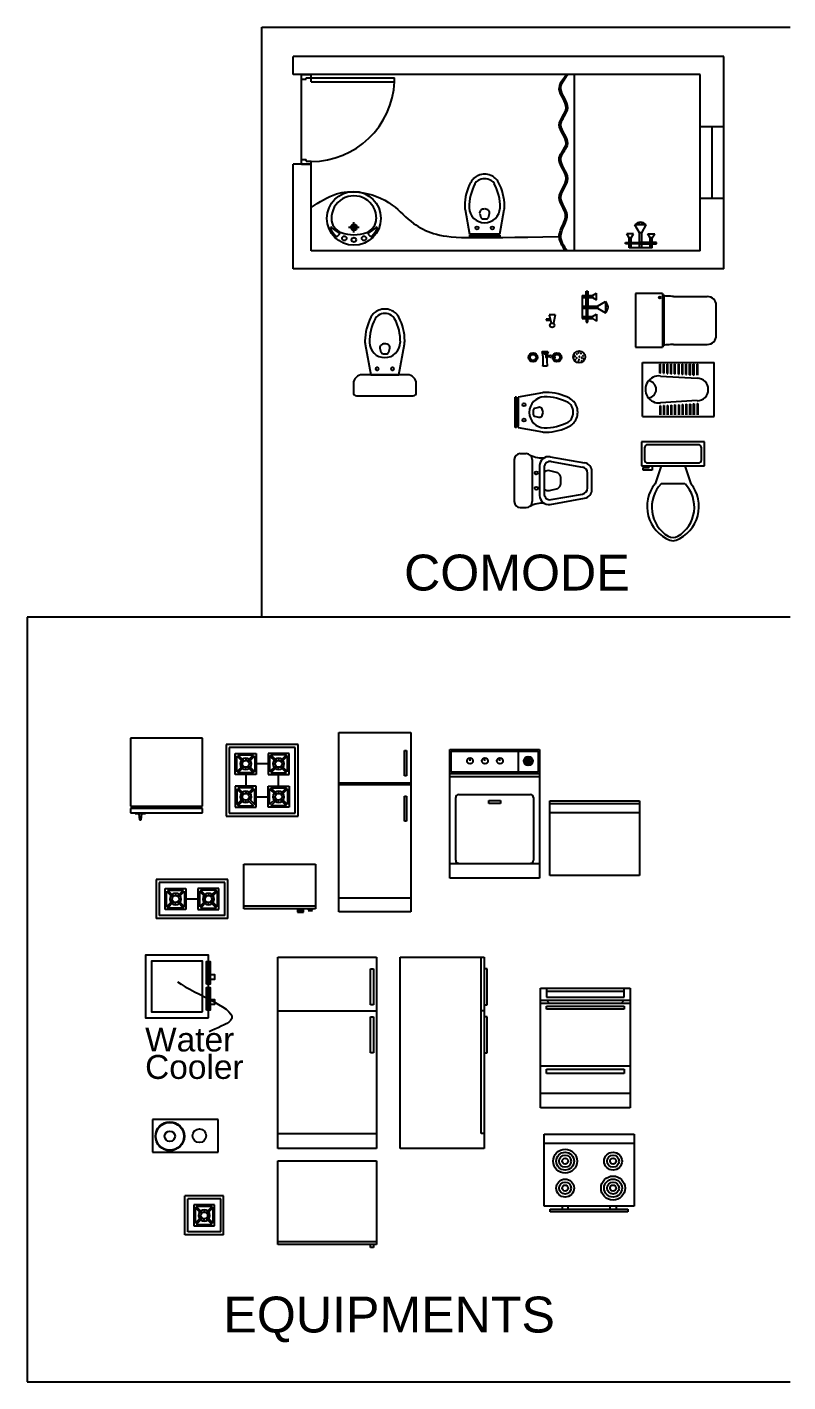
# Model space of a CAD drawing. Header units: metres. Extents: x 3586 to 7307, y 3108 to 6437.
# Drawn here: x 4053.487 to 4054.191, y 3259.547 to 3260.801 of the extents above; entities that cross this region are included whole.
import ezdxf

# ---------------------------------------------------------------- set-up
doc = ezdxf.new("R2010")
doc.units = ezdxf.units.M
doc.linetypes.add('DASHED', pattern=[0.75, 0.5, -0.25])
doc.layers.add('DOORS', color=170, linetype='Continuous')
doc.layers.add('FURNITURE', color=40, linetype='Continuous')
doc.styles.add('ATTR', font='romans.shx', dxfattribs={"width": 0.8, "height": 0.7})
doc.styles.get("Standard").update_dxf_attribs({"font": 'arial.ttf'})

msp = doc.modelspace()

# ---------------------------------------------------------------- linework, layer by layer
for p, q in [((4053.704, 3260.2548), (4053.704, 3260.8008)), ((4053.704, 3260.8008), (4054.1927, 3260.8008)), ((4054.1314, 3260.7736), (4053.733, 3260.7736)), ((4053.733, 3260.757), (4053.733, 3260.7736)), ((4054.1314, 3260.7085), (4054.1314, 3260.7736)), ((4054.1093, 3260.757), (4053.733, 3260.757)), ((4053.9931, 3260.5937), (4053.9931, 3260.757)), ((4054.1093, 3260.7085), (4054.1093, 3260.757)), ((4054.1093, 3260.6421), (4054.1093, 3260.7085)), ((4054.1314, 3260.7085), (4054.1093, 3260.7085)), ((4054.1204, 3260.6421), (4054.1204, 3260.7085)), ((4054.1314, 3260.6421), (4054.1314, 3260.7085)), ((4053.733, 3260.5771), (4053.733, 3260.674)), ((4053.7496, 3260.674), (4053.733, 3260.674)), ((4053.7496, 3260.5937), (4053.7496, 3260.674)), ((4054.1314, 3260.6421), (4054.1093, 3260.6421)), ((4054.1093, 3260.5937), (4054.1093, 3260.6421)), ((4054.1314, 3260.5771), (4054.1314, 3260.6421)), ((4054.1093, 3260.5937), (4053.7496, 3260.5937)), ((4054.1314, 3260.5771), (4053.733, 3260.5771)), ((4054.004, 3260.5564), (4054.0054, 3260.5564)), ((4054.004, 3260.5409), (4054.004, 3260.5564)), ((4054.0054, 3260.5564), (4054.0054, 3260.5412)), ((4054.0003, 3260.5525), (4054.0003, 3260.5311)), ((4054.0003, 3260.5525), (4054.0097, 3260.5525)), ((4054.0003, 3260.5506), (4054.0097, 3260.5506)), ((4054.0003, 3260.5428), (4054.0143, 3260.5428)), ((4054.0097, 3260.5525), (4054.0134, 3260.5548)), ((4054.0097, 3260.5525), (4054.0097, 3260.5506)), ((4054.0097, 3260.5506), (4054.0134, 3260.5485)), ((4054.0134, 3260.5485), (4054.0134, 3260.5548)), ((4054.0143, 3260.5428), (4054.0217, 3260.5469)), ((4054.0143, 3260.5428), (4054.0143, 3260.5409)), ((4054.0217, 3260.5469), (4054.0217, 3260.5364)), ((4054.022, 3260.5456), (4054.0225, 3260.5458)), ((4054.0223, 3260.5461), (4054.0224, 3260.5455)), ((4054.0223, 3260.544), (4054.0228, 3260.5441)), ((4054.0226, 3260.5444), (4054.0227, 3260.5439)), ((4054.0231, 3260.543), (4054.0236, 3260.5431)), ((4054.0234, 3260.5434), (4054.0235, 3260.5429)), ((4054.0003, 3260.5409), (4054.0143, 3260.5409)), ((4054.0003, 3260.5331), (4054.0097, 3260.5331)), ((4054.0003, 3260.5311), (4054.0097, 3260.5311)), ((4054.004, 3260.5409), (4054.004, 3260.5278)), ((4054.0054, 3260.5278), (4054.0054, 3260.5412)), ((4054.0097, 3260.5331), (4054.0134, 3260.5351)), ((4054.0097, 3260.5311), (4054.0097, 3260.5331)), ((4054.0097, 3260.5311), (4054.0134, 3260.5289)), ((4054.0134, 3260.5351), (4054.0134, 3260.5289)), ((4054.0143, 3260.5409), (4054.0217, 3260.5364)), ((4054.0221, 3260.5417), (4054.0226, 3260.5418)), ((4054.0221, 3260.5381), (4054.0226, 3260.5382)), ((4054.0223, 3260.5395), (4054.0229, 3260.5396)), ((4054.0224, 3260.5421), (4054.0225, 3260.5416)), ((4054.0224, 3260.5385), (4054.0225, 3260.538)), ((4054.0227, 3260.5399), (4054.0228, 3260.5394)), ((4054.0232, 3260.5406), (4054.0237, 3260.5407)), ((4054.0235, 3260.541), (4054.0236, 3260.5405)), ((4054.004, 3260.5278), (4054.0054, 3260.5278)), ((4053.9631, 3260.5008), (4053.9686, 3260.5008)), ((4053.9679, 3260.487), (4053.9638, 3260.487)), ((4054.1927, 3260.2548), (4053.4869, 3260.2548)), ((4053.4869, 3260.2548), (4053.4869, 3259.5475)), ((4054.1927, 3260.2548), (4053.704, 3260.2548)), ((4053.8778, 3260.1324), (4053.9608, 3260.1324)), ((4053.8778, 3260.1102), (4053.8778, 3260.1324)), ((4053.8792, 3260.1116), (4053.8792, 3260.131)), ((4053.8792, 3260.131), (4053.9594, 3260.131)), ((4053.9415, 3260.1116), (4053.9415, 3260.131)), ((4053.9594, 3260.131), (4053.9594, 3260.1116)), ((4053.9608, 3260.1324), (4053.9608, 3260.1102)), ((4053.8965, 3260.122), (4053.8965, 3260.1248)), ((4053.9103, 3260.122), (4053.9103, 3260.1248)), ((4053.9242, 3260.122), (4053.9242, 3260.1248)), ((4053.8778, 3260.0134), (4053.8778, 3260.1102)), ((4053.8778, 3260.1102), (4053.9608, 3260.1102)), ((4053.8778, 3260.1075), (4053.9608, 3260.1075)), ((4053.9594, 3260.1116), (4053.8792, 3260.1116)), ((4053.9608, 3260.1102), (4053.9608, 3260.0134)), ((4053.8833, 3260.03), (4053.8833, 3260.0881)), ((4053.8861, 3260.0909), (4053.9525, 3260.0909)), ((4053.9138, 3260.0826), (4053.9138, 3260.0853)), ((4053.9138, 3260.0853), (4053.9248, 3260.0853)), ((4053.9248, 3260.0826), (4053.9138, 3260.0826)), ((4053.9248, 3260.0853), (4053.9248, 3260.0826)), ((4053.9553, 3260.0881), (4053.9553, 3260.03)), ((4053.9702, 3260.016), (4053.9702, 3260.0851)), ((4053.9702, 3260.0851), (4054.0532, 3260.0851)), ((4054.0532, 3260.0824), (4053.9702, 3260.0824)), ((4054.0532, 3260.0851), (4054.0532, 3260.016)), ((4053.9702, 3260.0741), (4054.0532, 3260.0741)), ((4053.8778, 3260.0272), (4053.9608, 3260.0272)), ((4053.9608, 3260.0134), (4053.8778, 3260.0134)), ((4054.0532, 3260.016), (4053.9702, 3260.016)), ((4053.7187, 3259.7634), (4053.7187, 3259.9405)), ((4053.7187, 3259.9405), (4053.81, 3259.9405)), ((4053.8045, 3259.8963), (4053.8045, 3259.9295)), ((4053.8045, 3259.9295), (4053.8072, 3259.9295)), ((4053.8072, 3259.9295), (4053.8072, 3259.8963)), ((4053.81, 3259.9405), (4053.81, 3259.7634)), ((4053.832, 3259.7634), (4053.832, 3259.9405)), ((4053.832, 3259.9405), (4053.9095, 3259.9405)), ((4053.9068, 3259.7773), (4053.9068, 3259.9405)), ((4053.9095, 3259.9405), (4053.9095, 3259.7634)), ((4053.9123, 3259.9295), (4053.9095, 3259.9295)), ((4053.9123, 3259.8963), (4053.9123, 3259.9295)), ((4053.9616, 3259.8009), (4053.9616, 3259.9116)), ((4053.9616, 3259.9116), (4054.0446, 3259.9116)), ((4053.9671, 3259.9116), (4053.9671, 3259.9033)), ((4054.0391, 3259.9088), (4053.9671, 3259.9088)), ((4054.0391, 3259.9033), (4054.0391, 3259.9116)), ((4054.0446, 3259.9116), (4054.0446, 3259.8009)), ((4053.8072, 3259.8963), (4053.8045, 3259.8963)), ((4053.9095, 3259.8963), (4053.9123, 3259.8963)), ((4053.9616, 3259.9005), (4054.0446, 3259.9005)), ((4054.0446, 3259.8977), (4053.9616, 3259.8977)), ((4053.9671, 3259.9033), (4054.0391, 3259.9033)), ((4053.9671, 3259.9005), (4053.9699, 3259.8977)), ((4053.9671, 3259.8922), (4053.9671, 3259.895)), ((4053.9671, 3259.895), (4054.0391, 3259.895)), ((4054.0391, 3259.8922), (4053.9671, 3259.8922)), ((4054.0363, 3259.8977), (4054.0391, 3259.9005)), ((4054.0391, 3259.895), (4054.0391, 3259.8922)), ((4053.7187, 3259.8907), (4053.81, 3259.8907)), ((4053.8045, 3259.852), (4053.8045, 3259.8852)), ((4053.8045, 3259.8852), (4053.8072, 3259.8852)), ((4053.8072, 3259.8852), (4053.8072, 3259.852)), ((4053.9095, 3259.8907), (4053.9068, 3259.8907)), ((4053.9123, 3259.8852), (4053.9095, 3259.8852)), ((4053.9123, 3259.852), (4053.9123, 3259.8852)), ((4053.8072, 3259.852), (4053.8045, 3259.852)), ((4053.9095, 3259.852), (4053.9123, 3259.852)), ((4054.0446, 3259.8396), (4053.9616, 3259.8396)), ((4053.9671, 3259.8327), (4053.9671, 3259.8369)), ((4053.9671, 3259.8369), (4054.0391, 3259.8369)), ((4054.0391, 3259.8327), (4053.9671, 3259.8327)), ((4054.0391, 3259.8369), (4054.0391, 3259.8327)), ((4053.9616, 3259.8147), (4054.0446, 3259.8147)), ((4054.0446, 3259.8009), (4053.9616, 3259.8009)), ((4053.7187, 3259.7773), (4053.81, 3259.7773)), ((4053.9095, 3259.7773), (4053.9068, 3259.7773)), ((4053.9652, 3259.7102), (4053.9652, 3259.7766)), ((4053.9652, 3259.7766), (4054.0482, 3259.7766)), ((4053.9652, 3259.7683), (4054.0482, 3259.7683)), ((4054.0482, 3259.7766), (4054.0482, 3259.7102)), ((4053.81, 3259.7634), (4053.7187, 3259.7634)), ((4053.9095, 3259.7634), (4053.832, 3259.7634)), ((4053.7187, 3259.6746), (4053.7187, 3259.752)), ((4053.7187, 3259.752), (4053.81, 3259.752)), ((4053.81, 3259.752), (4053.81, 3259.6746)), ((4054.0482, 3259.7102), (4053.9652, 3259.7102)), ((4053.9707, 3259.7047), (4053.9707, 3259.7074)), ((4053.9707, 3259.7074), (4054.0426, 3259.7074)), ((4054.0426, 3259.7047), (4053.9707, 3259.7047)), ((4053.9818, 3259.7102), (4053.9818, 3259.7074)), ((4053.9873, 3259.7074), (4053.9873, 3259.7102)), ((4054.026, 3259.7074), (4054.026, 3259.7102)), ((4054.0316, 3259.7102), (4054.0316, 3259.7074)), ((4054.0426, 3259.7074), (4054.0426, 3259.7047)), ((4053.7187, 3259.6773), (4053.81, 3259.6773)), ((4053.81, 3259.6746), (4053.7187, 3259.6746)), ((4053.8045, 3259.6718), (4053.8045, 3259.6746)), ((4053.8072, 3259.6718), (4053.8045, 3259.6718)), ((4053.8072, 3259.6746), (4053.8072, 3259.6718)), ((4053.4869, 3259.5475), (4054.1927, 3259.5475))]:
    msp.add_line(p, q)
at = {"lineweight": -3}
for p, q in [((4053.7753, 3259.9823), (4053.7753, 3260.1483)), ((4053.7753, 3260.1483), (4053.8418, 3260.1483)), ((4053.8418, 3260.1483), (4053.8418, 3259.9823)), ((4053.8358, 3260.1083), (4053.8358, 3260.1316)), ((4053.8358, 3260.1316), (4053.8377, 3260.1316)), ((4053.8377, 3260.1316), (4053.8377, 3260.1083)), ((4053.8377, 3260.1083), (4053.8358, 3260.1083)), ((4053.7753, 3260.1016), (4053.8418, 3260.1016)), ((4053.7753, 3260.1003), (4053.8418, 3260.1003)), ((4053.8358, 3260.0661), (4053.8358, 3260.0894)), ((4053.8358, 3260.0894), (4053.8377, 3260.0894)), ((4053.8377, 3260.0894), (4053.8377, 3260.0661)), ((4053.8377, 3260.0661), (4053.8358, 3260.0661)), ((4053.7753, 3259.9953), (4053.8418, 3259.9953)), ((4053.8418, 3259.9823), (4053.7753, 3259.9823))]:
    msp.add_line(p, q, dxfattribs=at)
msp.add_lwpolyline([(4053.9652, 3260.4981), (4053.9652, 3260.4994), (4053.9666, 3260.4994), (4053.9666, 3260.4981)], close=True)
for centre, radius in [((4053.9548, 3260.4953), 0.00415), ((4053.9548, 3260.4953), 0.00277), ((4053.9769, 3260.4953), 0.00415), ((4053.9769, 3260.4953), 0.00277), ((4053.8965, 3260.122), 0.00277), ((4053.9103, 3260.122), 0.00277), ((4053.9242, 3260.122), 0.00277), ((4053.9504, 3260.122), 0.00415), ((4053.9504, 3260.122), 0.00277), ((4053.9504, 3260.122), 0.00138), ((4053.9504, 3260.122), 0.00083), ((4053.9845, 3259.7517), 0.0111), ((4053.9845, 3259.7517), 0.0083), ((4053.9845, 3259.7517), 0.00553), ((4053.9845, 3259.7517), 0.00277), ((4054.0288, 3259.7517), 0.0083), ((4054.0288, 3259.7517), 0.00553), ((4054.0288, 3259.7517), 0.00277), ((4053.9845, 3259.7268), 0.0083), ((4053.9845, 3259.7268), 0.00553), ((4053.9845, 3259.7268), 0.00277), ((4054.0288, 3259.7268), 0.0111), ((4054.0288, 3259.7268), 0.0083), ((4054.0288, 3259.7268), 0.00553), ((4054.0288, 3259.7268), 0.00277)]:
    msp.add_circle(centre, radius)
for centre, radius, start, end in [((4054.0173, 3260.5417), 0.00684, 310.0194, 49.9806), ((4053.9292, 3260.4922), 0.035, 351.4554, 14.2694), ((4054.0026, 3260.4922), 0.035, 165.7306, 188.5446), ((4053.8861, 3260.0881), 0.00277, 90, 180), ((4053.9525, 3260.0881), 0.00277, 0, 90), ((4053.8861, 3260.03), 0.00277, 180, 270), ((4053.9525, 3260.03), 0.00277, 270, 0)]:
    msp.add_arc(centre, radius, start, end)
for points in [[(4053.9848, 3260.5937), (4053.9791, 3260.6082), (4053.9848, 3260.6272), (4053.9791, 3260.643), (4053.9854, 3260.6608), (4053.9791, 3260.6798), (4053.9854, 3260.6931), (4053.9791, 3260.7103), (4053.9854, 3260.7261), (4053.9791, 3260.7433), (4053.9857, 3260.757)], [(4053.9863, 3260.5937), (4053.9806, 3260.6082), (4053.9863, 3260.6272), (4053.9806, 3260.643), (4053.9869, 3260.6608), (4053.9806, 3260.6798), (4053.9869, 3260.6931), (4053.9806, 3260.7103), (4053.9869, 3260.7261), (4053.9806, 3260.7433), (4053.9872, 3260.757)]]:
    msp.add_spline(points, degree=3)
msp.add_open_spline([(4053.7496, 3260.6338), (4053.7571, 3260.6389), (4053.7704, 3260.6479), (4053.798, 3260.6495), (4053.8242, 3260.6395), (4053.8418, 3260.619), (4053.8707, 3260.605), (4053.8937, 3260.6055), (4053.979, 3260.6071)], degree=3, knots=[0, 0, 0, 0, 9.595367, 17.08867, 29.101727, 38.446998, 45.921917, 63.052315, 63.052315, 63.052315, 63.052315])
at = {"start_tangent": (0.808649, -0.588292), "end_tangent": (-0.886003, -0.463679)}
msp.add_spline([(4053.626, 3259.9176), (4053.6751, 3259.8818), (4053.6551, 3259.8713)], degree=3, dxfattribs=at)
at = {"layer": 'DOORS'}
for p, q in [((4053.7407, 3260.674), (4053.7407, 3260.7569)), ((4053.7407, 3260.7569), (4053.7496, 3260.7569)), ((4053.7496, 3260.7503), (4053.7496, 3260.7569)), ((4053.7407, 3260.7525), (4053.7451, 3260.7525)), ((4053.7451, 3260.754), (4053.8266, 3260.754)), ((4053.7451, 3260.7525), (4053.7451, 3260.754)), ((4053.7496, 3260.7503), (4053.8266, 3260.7503)), ((4053.8266, 3260.7503), (4053.8266, 3260.754)), ((4053.7407, 3260.6784), (4053.7451, 3260.6784)), ((4053.7407, 3260.674), (4053.7496, 3260.674)), ((4053.7451, 3260.6769), (4053.7451, 3260.6784)), ((4053.7451, 3260.6769), (4053.7496, 3260.6769)), ((4053.7496, 3260.674), (4053.7496, 3260.6769))]:
    msp.add_line(p, q, dxfattribs=at)
msp.add_arc((4053.7496, 3260.7536), 0.0771, 270, 357.5224, dxfattribs=at)
at = {"layer": 'FURNITURE'}
for p, q in [((4053.8919, 3260.6322), (4053.896, 3260.6094)), ((4053.924, 3260.6094), (4053.9281, 3260.6322)), ((4053.9055, 3260.6285), (4053.9064, 3260.6248)), ((4053.9086, 3260.6234), (4053.9114, 3260.6234)), ((4053.9136, 3260.6248), (4053.9145, 3260.6285)), ((4054.0595, 3260.6179), (4054.049, 3260.6179)), ((4054.0534, 3260.6105), (4054.049, 3260.6179)), ((4054.0511, 3260.6185), (4054.0505, 3260.6186)), ((4054.0506, 3260.6182), (4054.0507, 3260.6187)), ((4054.0524, 3260.6188), (4054.0519, 3260.6189)), ((4054.052, 3260.6185), (4054.0521, 3260.619)), ((4054.0536, 3260.6197), (4054.053, 3260.6198)), ((4054.0531, 3260.6194), (4054.0532, 3260.6199)), ((4054.0547, 3260.6186), (4054.0541, 3260.6187)), ((4054.0542, 3260.6183), (4054.0543, 3260.6188)), ((4054.0553, 3260.6105), (4054.0595, 3260.6179)), ((4054.0559, 3260.6195), (4054.0554, 3260.6196)), ((4054.0555, 3260.6192), (4054.0556, 3260.6197)), ((4054.057, 3260.6187), (4054.0565, 3260.6188)), ((4054.0566, 3260.6184), (4054.0567, 3260.619)), ((4054.0586, 3260.6185), (4054.0581, 3260.6186)), ((4054.0582, 3260.6182), (4054.0583, 3260.6187)), ((4053.7757, 3260.6093), (4053.7742, 3260.6077)), ((4053.8024, 3260.6093), (4053.8039, 3260.6077)), ((4053.924, 3260.6094), (4053.896, 3260.6094)), ((4053.924, 3260.6082), (4053.896, 3260.6082)), ((4053.924, 3260.607), (4053.896, 3260.607)), ((4053.897, 3260.6094), (4053.923, 3260.6094)), ((4054.0437, 3260.6059), (4054.0415, 3260.6096)), ((4054.0477, 3260.6096), (4054.0415, 3260.6096)), ((4054.0437, 3260.5965), (4054.0437, 3260.6059)), ((4054.0437, 3260.6059), (4054.0456, 3260.6059)), ((4054.0456, 3260.6059), (4054.0477, 3260.6096)), ((4054.0456, 3260.5965), (4054.0456, 3260.6059)), ((4054.0534, 3260.5965), (4054.0534, 3260.6105)), ((4054.0553, 3260.6105), (4054.0534, 3260.6105)), ((4054.0553, 3260.5965), (4054.0553, 3260.6105)), ((4054.0632, 3260.6059), (4054.0611, 3260.6096)), ((4054.0611, 3260.6096), (4054.0673, 3260.6096)), ((4054.0651, 3260.6059), (4054.0632, 3260.6059)), ((4054.0632, 3260.5965), (4054.0632, 3260.6059)), ((4054.0651, 3260.6059), (4054.0673, 3260.6096)), ((4054.0651, 3260.5965), (4054.0651, 3260.6059)), ((4054.0403, 3260.6016), (4054.0537, 3260.6016)), ((4054.0403, 3260.6002), (4054.0403, 3260.6016)), ((4054.0534, 3260.6002), (4054.0403, 3260.6002)), ((4054.0651, 3260.5965), (4054.0437, 3260.5965)), ((4054.0534, 3260.6002), (4054.0689, 3260.6002)), ((4054.0689, 3260.6016), (4054.0537, 3260.6016)), ((4054.0689, 3260.6002), (4054.0689, 3260.6016)), ((4054.0745, 3260.5544), (4054.0496, 3260.5544)), ((4054.0496, 3260.5544), (4054.0496, 3260.5046)), ((4054.0745, 3260.5544), (4054.0745, 3260.5046)), ((4054.0759, 3260.5527), (4054.0759, 3260.5063)), ((4054.0848, 3260.5516), (4054.116, 3260.5516)), ((4054.1243, 3260.5156), (4054.1243, 3260.5433)), ((4053.9668, 3260.5307), (4053.9668, 3260.5296)), ((4053.9707, 3260.5307), (4053.9668, 3260.5307)), ((4053.9698, 3260.5347), (4053.9715, 3260.5268)), ((4053.9753, 3260.5347), (4053.9698, 3260.5347)), ((4053.9753, 3260.5347), (4053.9736, 3260.5268)), ((4053.9668, 3260.5296), (4053.9709, 3260.5296)), ((4053.7996, 3260.5074), (4053.8047, 3260.4792)), ((4053.8307, 3260.4792), (4053.8359, 3260.5074)), ((4054.0848, 3260.5073), (4054.116, 3260.5073)), ((4053.8132, 3260.5038), (4053.8141, 3260.5)), ((4053.8164, 3260.4986), (4053.8191, 3260.4986)), ((4053.8213, 3260.5), (4053.8222, 3260.5037)), ((4054.0496, 3260.5046), (4054.0745, 3260.5046)), ((4054.056, 3260.4905), (4054.1224, 3260.4905)), ((4054.056, 3260.4407), (4054.056, 3260.4905)), ((4054.072, 3260.4808), (4054.072, 3260.4891)), ((4054.0727, 3260.4891), (4054.072, 3260.4891)), ((4054.0727, 3260.4808), (4054.072, 3260.4808)), ((4054.0727, 3260.4808), (4054.0727, 3260.4891)), ((4054.0754, 3260.4806), (4054.0754, 3260.4891)), ((4054.0754, 3260.4891), (4054.0761, 3260.4891)), ((4054.0754, 3260.4806), (4054.0761, 3260.4806)), ((4054.0761, 3260.4806), (4054.0761, 3260.4891)), ((4054.0789, 3260.4804), (4054.0789, 3260.4891)), ((4054.0789, 3260.4891), (4054.0796, 3260.4891)), ((4054.0789, 3260.4804), (4054.0796, 3260.4804)), ((4054.0796, 3260.4804), (4054.0796, 3260.4891)), ((4054.0823, 3260.4802), (4054.0823, 3260.4891)), ((4054.0823, 3260.4891), (4054.083, 3260.4891)), ((4054.0823, 3260.4802), (4054.083, 3260.4802)), ((4054.083, 3260.4802), (4054.083, 3260.4891)), ((4054.0857, 3260.48), (4054.0857, 3260.4891)), ((4054.0857, 3260.4891), (4054.0864, 3260.4891)), ((4054.0857, 3260.48), (4054.0864, 3260.48)), ((4054.0864, 3260.48), (4054.0864, 3260.4891)), ((4054.0892, 3260.4798), (4054.0892, 3260.4891)), ((4054.0892, 3260.4891), (4054.0899, 3260.4891)), ((4054.0899, 3260.4798), (4054.0899, 3260.4891)), ((4054.0927, 3260.4796), (4054.0927, 3260.4891)), ((4054.0927, 3260.4891), (4054.0934, 3260.4891)), ((4054.0934, 3260.4795), (4054.0934, 3260.4891)), ((4054.0961, 3260.4794), (4054.0961, 3260.4891)), ((4054.0961, 3260.4891), (4054.0968, 3260.4891)), ((4054.0968, 3260.4793), (4054.0968, 3260.4891)), ((4054.0996, 3260.4792), (4054.0996, 3260.4891)), ((4054.0996, 3260.4891), (4054.1003, 3260.4891)), ((4054.1003, 3260.4791), (4054.1003, 3260.4891)), ((4054.103, 3260.479), (4054.103, 3260.4891)), ((4054.103, 3260.4891), (4054.1037, 3260.4891)), ((4054.1037, 3260.4789), (4054.1037, 3260.4891)), ((4054.1065, 3260.4788), (4054.1065, 3260.4891)), ((4054.1072, 3260.4891), (4054.1065, 3260.4891)), ((4054.1072, 3260.4788), (4054.1072, 3260.4891)), ((4054.1224, 3260.4407), (4054.1224, 3260.4905)), ((4053.7887, 3260.4709), (4053.7887, 3260.4626)), ((4053.8385, 3260.4792), (4053.797, 3260.4792)), ((4053.8047, 3260.4792), (4053.8307, 3260.4792)), ((4053.8468, 3260.4626), (4053.8468, 3260.4709)), ((4054.0727, 3260.478), (4054.1065, 3260.476)), ((4054.0892, 3260.4798), (4054.0899, 3260.4798)), ((4054.0927, 3260.4796), (4054.0934, 3260.4795)), ((4054.0961, 3260.4794), (4054.0968, 3260.4793)), ((4054.0996, 3260.4792), (4054.1003, 3260.4791)), ((4054.103, 3260.479), (4054.1037, 3260.4789)), ((4053.7914, 3260.4598), (4053.844, 3260.4598)), ((4053.9384, 3260.4305), (4053.9384, 3260.4585)), ((4053.9396, 3260.4305), (4053.9396, 3260.4585)), ((4053.9636, 3260.4626), (4053.9409, 3260.4585)), ((4053.9409, 3260.4305), (4053.9409, 3260.4585)), ((4053.9409, 3260.4574), (4053.9409, 3260.4315)), ((4054.1065, 3260.4553), (4054.0727, 3260.4533)), ((4053.9548, 3260.4458), (4053.9548, 3260.4431)), ((4053.9599, 3260.449), (4053.9562, 3260.4481)), ((4054.0727, 3260.4505), (4054.072, 3260.4505)), ((4054.072, 3260.4505), (4054.072, 3260.4421)), ((4054.0727, 3260.4505), (4054.0727, 3260.4421)), ((4054.0754, 3260.4507), (4054.0761, 3260.4507)), ((4054.0754, 3260.4507), (4054.0754, 3260.4421)), ((4054.0761, 3260.4507), (4054.0761, 3260.4421)), ((4054.0789, 3260.4509), (4054.0796, 3260.4509)), ((4054.0789, 3260.4509), (4054.0789, 3260.4421)), ((4054.0796, 3260.4509), (4054.0796, 3260.4421)), ((4054.0823, 3260.4511), (4054.083, 3260.4511)), ((4054.0823, 3260.4511), (4054.0823, 3260.4421)), ((4054.083, 3260.4511), (4054.083, 3260.4421)), ((4054.0857, 3260.4513), (4054.0864, 3260.4513)), ((4054.0857, 3260.4513), (4054.0857, 3260.4421)), ((4054.0864, 3260.4513), (4054.0864, 3260.4421)), ((4054.0892, 3260.4515), (4054.0899, 3260.4515)), ((4054.0892, 3260.4515), (4054.0892, 3260.4421)), ((4054.0899, 3260.4515), (4054.0899, 3260.4421)), ((4054.0927, 3260.4517), (4054.0934, 3260.4517)), ((4054.0927, 3260.4517), (4054.0927, 3260.4421)), ((4054.0934, 3260.4517), (4054.0934, 3260.4421)), ((4054.0961, 3260.4519), (4054.0968, 3260.4519)), ((4054.0961, 3260.4519), (4054.0961, 3260.4421)), ((4054.0968, 3260.4519), (4054.0968, 3260.4421)), ((4054.0996, 3260.4521), (4054.1003, 3260.4521)), ((4054.0996, 3260.4521), (4054.0996, 3260.4421)), ((4054.1003, 3260.4521), (4054.1003, 3260.4421)), ((4054.103, 3260.4523), (4054.1037, 3260.4523)), ((4054.103, 3260.4523), (4054.103, 3260.4421)), ((4054.1037, 3260.4523), (4054.1037, 3260.4421)), ((4054.1065, 3260.4525), (4054.1072, 3260.4525)), ((4054.1065, 3260.4525), (4054.1065, 3260.4421)), ((4054.1072, 3260.4525), (4054.1072, 3260.4421)), ((4053.9409, 3260.4305), (4053.9636, 3260.4263)), ((4053.9562, 3260.4409), (4053.9599, 3260.44)), ((4054.056, 3260.4407), (4054.1224, 3260.4407)), ((4053.9486, 3260.4062), (4053.943, 3260.4062)), ((4054.1133, 3260.417), (4054.0552, 3260.417)), ((4054.0552, 3260.417), (4054.0552, 3260.3949)), ((4054.058, 3260.4115), (4054.058, 3260.4004)), ((4054.1078, 3260.4143), (4054.0608, 3260.4143)), ((4054.1106, 3260.4004), (4054.1106, 3260.4115)), ((4054.1133, 3260.3949), (4054.1133, 3260.417)), ((4053.9374, 3260.4007), (4053.9374, 3260.3619)), ((4053.9541, 3260.4007), (4053.9541, 3260.3619)), ((4053.9609, 3260.3951), (4053.9609, 3260.3675)), ((4053.9651, 3260.3935), (4053.9651, 3260.3691)), ((4053.9707, 3260.4033), (4054.0025, 3260.3976)), ((4053.9716, 3260.3989), (4054.0006, 3260.3938)), ((4054.0552, 3260.3949), (4054.1133, 3260.3949)), ((4054.0566, 3260.3908), (4054.0566, 3260.3935)), ((4054.0566, 3260.3935), (4054.0621, 3260.3935)), ((4054.0608, 3260.3977), (4054.1078, 3260.3977)), ((4054.0621, 3260.3935), (4054.0621, 3260.3949)), ((4054.0649, 3260.3949), (4054.0649, 3260.3908)), ((4054.0732, 3260.3949), (4054.0677, 3260.3783)), ((4054.0953, 3260.3949), (4054.1009, 3260.3783)), ((4053.9776, 3260.3885), (4053.9703, 3260.3903)), ((4053.9804, 3260.3785), (4053.9804, 3260.3841)), ((4054.0052, 3260.3743), (4054.0052, 3260.3883)), ((4054.0093, 3260.3731), (4054.0093, 3260.3895)), ((4054.0649, 3260.3908), (4054.0566, 3260.3908)), ((4053.9701, 3260.3722), (4053.9776, 3260.374)), ((4053.9716, 3260.3637), (4054.0006, 3260.3688)), ((4054.0953, 3260.3783), (4054.0732, 3260.3783)), ((4053.943, 3260.3564), (4053.9486, 3260.3564)), ((4053.9707, 3260.3593), (4054.0025, 3260.365)), ((4053.5826, 3260.143), (4053.5826, 3260.0801)), ((4053.649, 3260.143), (4053.5826, 3260.143)), ((4053.649, 3260.0801), (4053.649, 3260.143)), ((4053.6711, 3260.1372), (4053.6711, 3260.0708)), ((4053.7375, 3260.1372), (4053.6711, 3260.1372)), ((4053.6738, 3260.1344), (4053.6738, 3260.0736)), ((4053.7347, 3260.1344), (4053.6738, 3260.1344)), ((4053.7347, 3260.0736), (4053.7347, 3260.1344)), ((4053.7375, 3260.0708), (4053.7375, 3260.1372)), ((4053.6794, 3260.1095), (4053.6794, 3260.1289)), ((4053.6794, 3260.1289), (4053.6987, 3260.1289)), ((4053.6808, 3260.1119), (4053.6808, 3260.1266)), ((4053.6808, 3260.1266), (4053.6863, 3260.121)), ((4053.6808, 3260.1119), (4053.6863, 3260.1175)), ((4053.6817, 3260.1275), (4053.6964, 3260.1275)), ((4053.6817, 3260.1275), (4053.6873, 3260.1219)), ((4053.6838, 3260.1192), (4053.6859, 3260.1192)), ((4053.6891, 3260.1245), (4053.6891, 3260.1224)), ((4053.6908, 3260.1219), (4053.6964, 3260.1275)), ((4053.6918, 3260.121), (4053.6974, 3260.1266)), ((4053.6918, 3260.1175), (4053.6974, 3260.1119)), ((4053.6943, 3260.1192), (4053.6922, 3260.1192)), ((4053.6974, 3260.1266), (4053.6974, 3260.1119)), ((4053.6987, 3260.1289), (4053.6987, 3260.1095)), ((4053.7098, 3260.1192), (4053.6987, 3260.1192)), ((4053.7098, 3260.1289), (4053.7098, 3260.1095)), ((4053.7292, 3260.1289), (4053.7098, 3260.1289)), ((4053.7112, 3260.1266), (4053.7112, 3260.1119)), ((4053.7168, 3260.121), (4053.7112, 3260.1266)), ((4053.7168, 3260.1175), (4053.7112, 3260.1119)), ((4053.7268, 3260.1275), (4053.7122, 3260.1275)), ((4053.7178, 3260.1219), (4053.7122, 3260.1275)), ((4053.7143, 3260.1192), (4053.7163, 3260.1192)), ((4053.7195, 3260.1245), (4053.7195, 3260.1224)), ((4053.7268, 3260.1275), (4053.7212, 3260.1219)), ((4053.7278, 3260.1266), (4053.7222, 3260.121)), ((4053.7278, 3260.1119), (4053.7222, 3260.1175)), ((4053.7247, 3260.1192), (4053.7226, 3260.1192)), ((4053.7278, 3260.1119), (4053.7278, 3260.1266)), ((4053.7292, 3260.1095), (4053.7292, 3260.1289)), ((4053.6987, 3260.1095), (4053.6794, 3260.1095)), ((4053.6817, 3260.1109), (4053.6873, 3260.1165)), ((4053.6964, 3260.1109), (4053.6817, 3260.1109)), ((4053.6891, 3260.114), (4053.6891, 3260.1161)), ((4053.6891, 3260.1095), (4053.6891, 3260.0985)), ((4053.6908, 3260.1165), (4053.6964, 3260.1109)), ((4053.7098, 3260.1095), (4053.7292, 3260.1095)), ((4053.7178, 3260.1165), (4053.7122, 3260.1109)), ((4053.7122, 3260.1109), (4053.7268, 3260.1109)), ((4053.7195, 3260.114), (4053.7195, 3260.1161)), ((4053.7195, 3260.0985), (4053.7195, 3260.1095)), ((4053.7268, 3260.1109), (4053.7212, 3260.1165)), ((4053.6794, 3260.0985), (4053.6794, 3260.0791)), ((4053.6987, 3260.0985), (4053.6794, 3260.0985)), ((4053.6808, 3260.0961), (4053.6808, 3260.0815)), ((4053.6808, 3260.0961), (4053.6863, 3260.0905)), ((4053.6964, 3260.0971), (4053.6817, 3260.0971)), ((4053.6817, 3260.0971), (4053.6873, 3260.0915)), ((4053.6891, 3260.094), (4053.6891, 3260.0919)), ((4053.6908, 3260.0915), (4053.6964, 3260.0971)), ((4053.6918, 3260.0905), (4053.6974, 3260.0961)), ((4053.6974, 3260.0815), (4053.6974, 3260.0961)), ((4053.6987, 3260.0791), (4053.6987, 3260.0985)), ((4053.7098, 3260.0791), (4053.7098, 3260.0985)), ((4053.7098, 3260.0985), (4053.7292, 3260.0985)), ((4053.7112, 3260.0815), (4053.7112, 3260.0961)), ((4053.7168, 3260.0905), (4053.7112, 3260.0961)), ((4053.7122, 3260.0971), (4053.7268, 3260.0971)), ((4053.7178, 3260.0915), (4053.7122, 3260.0971)), ((4053.7195, 3260.094), (4053.7195, 3260.0919)), ((4053.7268, 3260.0971), (4053.7212, 3260.0915)), ((4053.7278, 3260.0961), (4053.7222, 3260.0905)), ((4053.7278, 3260.0961), (4053.7278, 3260.0815)), ((4053.7292, 3260.0985), (4053.7292, 3260.0791)), ((4053.5826, 3260.0801), (4053.649, 3260.0801)), ((4053.5847, 3260.078), (4053.5847, 3260.0801)), ((4053.6469, 3260.078), (4053.6469, 3260.0801)), ((4053.6794, 3260.0791), (4053.6987, 3260.0791)), ((4053.6808, 3260.0815), (4053.6863, 3260.0871)), ((4053.6817, 3260.0805), (4053.6873, 3260.0861)), ((4053.6817, 3260.0805), (4053.6964, 3260.0805)), ((4053.6838, 3260.0888), (4053.6859, 3260.0888)), ((4053.6891, 3260.0836), (4053.6891, 3260.0856)), ((4053.6908, 3260.0861), (4053.6964, 3260.0805)), ((4053.6918, 3260.0871), (4053.6974, 3260.0815)), ((4053.6943, 3260.0888), (4053.6922, 3260.0888)), ((4053.6987, 3260.0888), (4053.7098, 3260.0888)), ((4053.7292, 3260.0791), (4053.7098, 3260.0791)), ((4053.7168, 3260.0871), (4053.7112, 3260.0815)), ((4053.7178, 3260.0861), (4053.7122, 3260.0805)), ((4053.7268, 3260.0805), (4053.7122, 3260.0805)), ((4053.7143, 3260.0888), (4053.7163, 3260.0888)), ((4053.7195, 3260.0836), (4053.7195, 3260.0856)), ((4053.7268, 3260.0805), (4053.7212, 3260.0861)), ((4053.7278, 3260.0815), (4053.7222, 3260.0871)), ((4053.7247, 3260.0888), (4053.7226, 3260.0888)), ((4053.5826, 3260.078), (4053.5826, 3260.0739)), ((4053.649, 3260.078), (4053.5826, 3260.078)), ((4053.5826, 3260.0739), (4053.649, 3260.0739)), ((4053.5867, 3260.0739), (4053.5867, 3260.0731)), ((4053.5964, 3260.0731), (4053.5867, 3260.0731)), ((4053.5902, 3260.0731), (4053.5909, 3260.0676)), ((4053.5909, 3260.0676), (4053.591, 3260.0676)), ((4053.5909, 3260.0676), (4053.5923, 3260.0676)), ((4053.5923, 3260.0676), (4053.5929, 3260.0731)), ((4053.5964, 3260.0731), (4053.5964, 3260.0739)), ((4053.649, 3260.0739), (4053.649, 3260.078)), ((4053.6711, 3260.0708), (4053.7375, 3260.0708)), ((4053.6738, 3260.0736), (4053.7347, 3260.0736)), ((4053.6062, 3260.0122), (4053.6062, 3259.9762)), ((4053.6726, 3260.0122), (4053.6062, 3260.0122)), ((4053.6089, 3260.0094), (4053.6089, 3259.979)), ((4053.6698, 3260.0094), (4053.6089, 3260.0094)), ((4053.6145, 3260.0039), (4053.6338, 3260.0039)), ((4053.6145, 3259.9845), (4053.6145, 3260.0039)), ((4053.6338, 3260.0039), (4053.6338, 3259.9845)), ((4053.6643, 3260.0039), (4053.6449, 3260.0039)), ((4053.6449, 3260.0039), (4053.6449, 3259.9845)), ((4053.6643, 3259.9845), (4053.6643, 3260.0039)), ((4053.6698, 3259.979), (4053.6698, 3260.0094)), ((4053.6726, 3259.9762), (4053.6726, 3260.0122)), ((4053.6159, 3260.0015), (4053.6214, 3259.9959)), ((4053.6159, 3259.9869), (4053.6159, 3260.0015)), ((4053.6159, 3259.9869), (4053.6214, 3259.9924)), ((4053.6168, 3260.0025), (4053.6224, 3259.9969)), ((4053.6168, 3260.0025), (4053.6315, 3260.0025)), ((4053.6168, 3259.9859), (4053.6224, 3259.9915)), ((4053.6189, 3259.9942), (4053.621, 3259.9942)), ((4053.6242, 3259.9994), (4053.6242, 3259.9973)), ((4053.6259, 3259.9969), (4053.6315, 3260.0025)), ((4053.6259, 3259.9915), (4053.6315, 3259.9859)), ((4053.6269, 3259.9959), (4053.6325, 3260.0015)), ((4053.6269, 3259.9924), (4053.6325, 3259.9869)), ((4053.6294, 3259.9942), (4053.6273, 3259.9942)), ((4053.6325, 3260.0015), (4053.6325, 3259.9869)), ((4053.6449, 3259.9942), (4053.6338, 3259.9942)), ((4053.6519, 3259.9959), (4053.6463, 3260.0015)), ((4053.6463, 3260.0015), (4053.6463, 3259.9869)), ((4053.6519, 3259.9924), (4053.6463, 3259.9869)), ((4053.6529, 3259.9969), (4053.6473, 3260.0025)), ((4053.6619, 3260.0025), (4053.6473, 3260.0025)), ((4053.6529, 3259.9915), (4053.6473, 3259.9859)), ((4053.6494, 3259.9942), (4053.6514, 3259.9942)), ((4053.6546, 3259.9994), (4053.6546, 3259.9973)), ((4053.6619, 3260.0025), (4053.6563, 3259.9969)), ((4053.6619, 3259.9859), (4053.6563, 3259.9915)), ((4053.6629, 3260.0015), (4053.6573, 3259.9959)), ((4053.6629, 3259.9869), (4053.6573, 3259.9924)), ((4053.6598, 3259.9942), (4053.6577, 3259.9942)), ((4053.6629, 3259.9869), (4053.6629, 3260.0015)), ((4053.6698, 3259.979), (4053.6089, 3259.979)), ((4053.6338, 3259.9845), (4053.6145, 3259.9845)), ((4053.6315, 3259.9859), (4053.6168, 3259.9859)), ((4053.6242, 3259.989), (4053.6242, 3259.991)), ((4053.6449, 3259.9845), (4053.6643, 3259.9845)), ((4053.6473, 3259.9859), (4053.6619, 3259.9859)), ((4053.6546, 3259.989), (4053.6546, 3259.991)), ((4053.6726, 3259.9762), (4053.6062, 3259.9762)), ((4053.6027, 3259.7903), (4053.6027, 3259.7599)), ((4053.6635, 3259.7903), (4053.6027, 3259.7903)), ((4053.6635, 3259.7599), (4053.6635, 3259.7903)), ((4053.6027, 3259.7599), (4053.6635, 3259.7599)), ((4053.6327, 3259.6835), (4053.6327, 3259.7195)), ((4053.6686, 3259.7195), (4053.6327, 3259.7195)), ((4053.6354, 3259.6863), (4053.6354, 3259.7167)), ((4053.6659, 3259.7167), (4053.6354, 3259.7167)), ((4053.6659, 3259.6863), (4053.6659, 3259.7167)), ((4053.6686, 3259.6835), (4053.6686, 3259.7195)), ((4053.641, 3259.7112), (4053.641, 3259.6918)), ((4053.6603, 3259.7112), (4053.641, 3259.7112)), ((4053.6424, 3259.7088), (4053.6424, 3259.6942)), ((4053.6479, 3259.7032), (4053.6424, 3259.7088)), ((4053.658, 3259.7098), (4053.6433, 3259.7098)), ((4053.6489, 3259.7042), (4053.6433, 3259.7098)), ((4053.6507, 3259.7067), (4053.6507, 3259.7047)), ((4053.658, 3259.7098), (4053.6524, 3259.7042)), ((4053.659, 3259.7088), (4053.6534, 3259.7032)), ((4053.659, 3259.6942), (4053.659, 3259.7088)), ((4053.6603, 3259.6918), (4053.6603, 3259.7112)), ((4053.641, 3259.6918), (4053.6603, 3259.6918)), ((4053.6479, 3259.6998), (4053.6424, 3259.6942)), ((4053.6489, 3259.6988), (4053.6433, 3259.6932)), ((4053.6433, 3259.6932), (4053.658, 3259.6932)), ((4053.6454, 3259.7015), (4053.6475, 3259.7015)), ((4053.6507, 3259.6963), (4053.6507, 3259.6983)), ((4053.658, 3259.6932), (4053.6524, 3259.6988)), ((4053.659, 3259.6942), (4053.6534, 3259.6998)), ((4053.6559, 3259.7015), (4053.6538, 3259.7015)), ((4053.6686, 3259.6835), (4053.6327, 3259.6835)), ((4053.6659, 3259.6863), (4053.6354, 3259.6863))]:
    msp.add_line(p, q, dxfattribs=at)
at = {"layer": 'FURNITURE', "linetype": 'DASHED', "ltscale": 1.5}
for p, q in [((4053.7891, 3260.6107), (4053.7891, 3260.6204)), ((4053.7842, 3260.6156), (4053.7939, 3260.6156))]:
    msp.add_line(p, q, dxfattribs=at)
at = {"layer": 'FURNITURE', "lineweight": -3}
for p, q in [((4053.896, 3260.6082), (4053.896, 3260.607)), ((4053.924, 3260.6082), (4053.924, 3260.607)), ((4053.9396, 3260.4585), (4053.9384, 3260.4585)), ((4053.9396, 3260.4305), (4053.9384, 3260.4305))]:
    msp.add_line(p, q, dxfattribs=at)
at = {"layer": 'FURNITURE', "linetype": 'Continuous'}
for p, q in [((4053.6873, 3259.985), (4053.6873, 3260.0265)), ((4053.6873, 3260.0265), (4053.7537, 3260.0265)), ((4053.7537, 3260.0265), (4053.7537, 3259.985)), ((4053.7537, 3259.9877), (4053.6873, 3259.9877)), ((4053.7537, 3259.985), (4053.6873, 3259.985)), ((4053.7371, 3259.985), (4053.7371, 3259.9822)), ((4053.7371, 3259.9836), (4053.7426, 3259.9836)), ((4053.7371, 3259.9822), (4053.7426, 3259.9822)), ((4053.7426, 3259.9822), (4053.7426, 3259.985)), ((4053.7482, 3259.985), (4053.7468, 3259.9836)), ((4053.7468, 3259.9836), (4053.7509, 3259.9836)), ((4053.7509, 3259.9836), (4053.7495, 3259.985))]:
    msp.add_line(p, q, dxfattribs=at)
at = {"layer": 'FURNITURE'}
for points in [[(4053.9934, 3260.4963, 1), (4053.9937, 3260.4963, 1)], [(4053.9937, 3260.4929, 1), (4053.9941, 3260.4929, 1)], [(4053.9949, 3260.4947, 1), (4053.9952, 3260.4947, 1)], [(4053.9952, 3260.4984, 1), (4053.9955, 3260.4984, 1)], [(4053.9968, 3260.4997, 1), (4053.9971, 3260.4997, 1)], [(4053.9972, 3260.4931, 1), (4053.9975, 3260.4931, 1)], [(4053.9974, 3260.496, 1), (4053.9978, 3260.496, 1)], [(4053.999, 3260.4989, 1), (4053.9993, 3260.4989, 1)], [(4053.9995, 3260.4951, 1), (4053.9999, 3260.4951, 1)], [(4054.0009, 3260.4967, 1), (4054.0012, 3260.4967, 1)], [(4054.0011, 3260.4941, 1), (4054.0015, 3260.4941, 1)], [(4053.9966, 3260.4917, 1), (4053.997, 3260.4917, 1)], [(4053.9997, 3260.492, 1), (4054, 3260.492, 1)]]:
    msp.add_lwpolyline(points, format="xyb", close=True, dxfattribs=at)
for points in [[(4053.6546, 3259.8842), (4053.6546, 3259.9423), (4053.5965, 3259.9423), (4053.5965, 3259.8842)], [(4053.6529, 3259.9153), (4053.6529, 3259.9364), (4053.6563, 3259.9364), (4053.6563, 3259.9153)], [(4053.6563, 3259.9197), (4053.6563, 3259.9243), (4053.6601, 3259.9243), (4053.6601, 3259.9197)], [(4053.6529, 3259.8913), (4053.6529, 3259.9123), (4053.6563, 3259.9123), (4053.6563, 3259.8913)], [(4053.6563, 3259.8967), (4053.6563, 3259.9014), (4053.6601, 3259.9014), (4053.6601, 3259.8967)]]:
    msp.add_lwpolyline(points, close=True, dxfattribs=at)
at = {"layer": 'FURNITURE', "color": 253}
msp.add_lwpolyline([(4053.6491, 3259.8897), (4053.6491, 3259.9367), (4053.602, 3259.9367), (4053.602, 3259.8897)], close=True, dxfattribs=at)
at = {"layer": 'FURNITURE'}
for centre, radius in [((4053.7891, 3260.6239), 0.0249), ((4053.7891, 3260.6156), 0.00277), ((4053.7803, 3260.6054), 0.00208), ((4053.7891, 3260.6156), 0.00208), ((4053.7891, 3260.604), 0.00208), ((4053.7984, 3260.6054), 0.00208), ((4053.9029, 3260.615), 0.00141), ((4053.9171, 3260.615), 0.00141), ((4054.072, 3260.5506), 0.00085), ((4053.9725, 3260.525), 0.00201), ((4053.9975, 3260.4957), 0.00553), ((4053.8107, 3260.4847), 0.00141), ((4053.8248, 3260.4847), 0.00141), ((4053.9464, 3260.4515), 0.00141), ((4053.9464, 3260.4373), 0.00141), ((4053.9578, 3260.3884), 0.00141), ((4053.9578, 3260.3742), 0.00141), ((4053.6891, 3260.1192), 0.00315), ((4053.7195, 3260.1192), 0.00315), ((4053.6891, 3260.0888), 0.00315), ((4053.7195, 3260.0888), 0.00315), ((4053.6242, 3259.9942), 0.00315), ((4053.6546, 3259.9942), 0.00315), ((4053.6189, 3259.7747), 0.0134), ((4053.6189, 3259.7747), 0.0129), ((4053.6189, 3259.7747), 0.00481), ((4053.6462, 3259.7752), 0.0063), ((4053.6507, 3259.7015), 0.00315)]:
    msp.add_circle(centre, radius, dxfattribs=at)
for centre, radius, start, end in [((4053.9408, 3260.6346), 0.0492, 152.6462, 179.0462), ((4053.9408, 3260.6346), 0.045, 151.9595, 181.1226), ((4053.9094, 3260.6508), 0.0138, 111.4314, 152.6462), ((4053.9084, 3260.6519), 0.0083, 122.2198, 151.9595), ((4053.91, 3260.6492), 0.0114, 57.7176, 122.2198), ((4053.91, 3260.6492), 0.0155, 68.5686, 111.4314), ((4053.9106, 3260.6508), 0.0138, 27.3538, 68.5686), ((4053.9117, 3260.6519), 0.0083, 28.1108, 57.7176), ((4053.8792, 3260.6345), 0.0451, 358.9463, 28.1108), ((4053.8792, 3260.6346), 0.0492, 0.9538, 27.3538), ((4053.7891, 3260.6239), 0.0208, 359.1185, 180.8815), ((4053.9082, 3260.6351), 0.0166, 179.0462, 190.3216), ((4053.91, 3260.6341), 0.0143, 181.7782, 358.2218), ((4053.9082, 3260.6293), 0.00277, 137.2862, 195.8674), ((4053.91, 3260.6266), 0.00603, 89.9592, 130.3301), ((4053.9099, 3260.6262), 0.00636, 51.1462, 88.4799), ((4053.9119, 3260.6293), 0.00277, 343.0997, 44.2732), ((4053.9118, 3260.6351), 0.0166, 349.6784, 0.9538), ((4053.7821, 3260.6238), 0.0138, 180.8815, 249.0778), ((4053.796, 3260.6238), 0.0138, 290.9222, 359.1185), ((4053.9088, 3260.6262), 0.0028, 210.2843, 267.1949), ((4053.9114, 3260.6259), 0.0025, 270.8983, 333.484), ((4054.0542, 3260.6135), 0.00684, 40.0194, 139.9806), ((4053.7682, 3260.6149), 0.000692, 44.3775, 202.8739), ((4053.7886, 3260.6235), 0.0228, 202.8739, 223.9974), ((4053.7881, 3260.6344), 0.0272, 224.3775, 242.2351), ((4053.7732, 3260.6086), 0.00138, 223.9974, 317.6964), ((4053.7752, 3260.6097), 0.000692, 317.6964, 62.2351), ((4053.7891, 3260.6419), 0.0332, 249.0778, 290.9222), ((4053.803, 3260.6097), 0.000692, 117.7649, 222.3036), ((4053.79, 3260.6344), 0.0272, 297.7649, 315.6225), ((4053.8049, 3260.6086), 0.00138, 222.3036, 316.0026), ((4053.7895, 3260.6235), 0.0228, 316.0026, 337.1261), ((4053.8099, 3260.6149), 0.000692, 337.1261, 135.6225), ((4054.116, 3260.5433), 0.0083, 0, 90), ((4053.8485, 3260.5098), 0.0492, 152.6462, 179.0462), ((4053.8485, 3260.5098), 0.045, 151.9595, 181.1226), ((4053.8171, 3260.5261), 0.0138, 111.4314, 152.6462), ((4053.8161, 3260.5271), 0.0083, 122.2198, 151.9595), ((4053.8177, 3260.5245), 0.0114, 57.7176, 122.2198), ((4053.8177, 3260.5245), 0.0155, 68.5686, 111.4314), ((4053.8184, 3260.5261), 0.0138, 27.3538, 68.5686), ((4053.8194, 3260.5271), 0.0083, 28.1108, 57.7176), ((4053.787, 3260.5098), 0.0451, 358.9463, 28.1108), ((4053.787, 3260.5098), 0.0492, 0.9538, 27.3538), ((4053.8159, 3260.5104), 0.0166, 179.0462, 190.3216), ((4053.8177, 3260.5094), 0.0143, 181.7782, 358.2218), ((4053.8159, 3260.5045), 0.00277, 137.2862, 195.8674), ((4053.8177, 3260.5018), 0.00603, 89.9592, 130.3301), ((4053.8176, 3260.5015), 0.00636, 51.1462, 88.4799), ((4053.8196, 3260.5045), 0.00277, 343.0997, 44.2732), ((4053.8195, 3260.5104), 0.0166, 349.6784, 0.9538), ((4054.116, 3260.5156), 0.0083, 270, 0), ((4053.8165, 3260.5014), 0.0028, 210.2843, 267.1949), ((4053.8191, 3260.5011), 0.0025, 270.8983, 333.484), ((4053.797, 3260.4709), 0.0083, 90, 180), ((4053.8385, 3260.4709), 0.0083, 0, 90), ((4054.0712, 3260.4656), 0.0125, 83.2671, 276.7329), ((4054.0609, 3260.4656), 0.00786, 274.945, 85.3361), ((4054.1065, 3260.4656), 0.0104, 270, 90), ((4053.7914, 3260.4626), 0.00277, 180, 270), ((4053.844, 3260.4626), 0.00277, 270, 0), ((4053.9656, 3260.4444), 0.0143, 91.7782, 268.2218), ((4053.9665, 3260.4463), 0.0166, 89.0462, 100.3216), ((4053.966, 3260.4137), 0.045, 61.9595, 91.1226), ((4053.966, 3260.4137), 0.0492, 62.6462, 89.0462), ((4053.9822, 3260.4451), 0.0138, 21.4314, 62.6462), ((4053.9576, 3260.4457), 0.0028, 120.2843, 177.1949), ((4053.9573, 3260.4431), 0.0025, 180.8983, 243.484), ((4053.9607, 3260.4463), 0.00277, 47.2862, 105.8674), ((4053.958, 3260.4444), 0.00603, 359.9592, 40.3301), ((4053.9577, 3260.4446), 0.00636, 321.1462, 358.4799), ((4053.9833, 3260.4461), 0.0083, 32.2198, 61.9595), ((4053.9806, 3260.4445), 0.0114, 327.7176, 32.2198), ((4053.9806, 3260.4445), 0.0155, 338.5686, 21.4314), ((4053.9607, 3260.4426), 0.00277, 253.0997, 314.2732), ((4053.9659, 3260.4752), 0.0451, 268.9463, 298.1108), ((4053.966, 3260.4752), 0.0492, 270.9538, 297.3538), ((4053.9833, 3260.4428), 0.0083, 298.1108, 327.7176), ((4053.9822, 3260.4438), 0.0138, 297.3538, 338.5686), ((4053.9665, 3260.4426), 0.0166, 259.6784, 270.9538), ((4053.943, 3260.4007), 0.00553, 90, 180), ((4053.9486, 3260.4007), 0.00553, 0, 90), ((4054.0604, 3260.4119), 0.00245, 81.8699, 188.1301), ((4054.1081, 3260.4119), 0.00245, 351.8699, 98.1301), ((4053.9692, 3260.3951), 0.0083, 79.9283, 180), ((4053.9706, 3260.3935), 0.00553, 79.9283, 180), ((4053.9996, 3260.3883), 0.00553, 0, 79.9283), ((4054.001, 3260.3895), 0.0083, 0, 79.9283), ((4054.0604, 3260.4001), 0.00245, 171.8699, 278.1301), ((4054.1081, 3260.4001), 0.00245, 261.8699, 8.1301), ((4053.9687, 3260.385), 0.00553, 73.0997, 130.7734), ((4053.9754, 3260.384), 0.005, 0.8983, 63.484), ((4053.9692, 3260.3675), 0.0083, 180, 280.0717), ((4053.9686, 3260.3776), 0.00553, 229.9806, 285.8674), ((4053.9706, 3260.3691), 0.00553, 180, 280.0717), ((4053.9748, 3260.3788), 0.0056, 300.2843, 357.1949), ((4053.9996, 3260.3743), 0.00553, 280.0717, 0), ((4054.001, 3260.3731), 0.0083, 280.0717, 0), ((4054.094, 3260.3573), 0.0337, 141.4691, 247.9714), ((4054.0959, 3260.3567), 0.0313, 136.3677, 238.9468), ((4054.0745, 3260.3573), 0.0337, 292.0284, 38.5307), ((4054.0727, 3260.3567), 0.0313, 301.053, 43.6321), ((4053.943, 3260.3619), 0.00553, 180, 270), ((4053.9486, 3260.3619), 0.00553, 270, 0), ((4054.0843, 3260.3399), 0.0111, 245.7318, 294.2682), ((4054.0843, 3260.3368), 0.0111, 254.8605, 285.1395), ((4053.6891, 3260.1192), 0.00523, 142.6054, 217.3946), ((4053.6891, 3260.1192), 0.00523, 52.6054, 127.3946), ((4053.6891, 3260.1192), 0.00523, 322.6054, 37.3946), ((4053.7195, 3260.1192), 0.00523, 142.6054, 217.3946), ((4053.7195, 3260.1192), 0.00523, 52.6054, 127.3946), ((4053.7195, 3260.1192), 0.00523, 322.6054, 37.3946), ((4053.6891, 3260.1192), 0.00523, 232.6054, 307.3946), ((4053.7195, 3260.1192), 0.00523, 232.6054, 307.3946), ((4053.6891, 3260.0888), 0.00523, 142.6054, 217.3946), ((4053.6891, 3260.0888), 0.00523, 52.6054, 127.3946), ((4053.6891, 3260.0888), 0.00523, 322.6054, 37.3946), ((4053.7195, 3260.0888), 0.00523, 142.6054, 217.3946), ((4053.7195, 3260.0888), 0.00523, 52.6054, 127.3946), ((4053.7195, 3260.0888), 0.00523, 322.6054, 37.3946), ((4053.6891, 3260.0888), 0.00523, 232.6054, 307.3946), ((4053.7195, 3260.0888), 0.00523, 232.6054, 307.3946), ((4053.6242, 3259.9942), 0.00523, 142.6054, 217.3946), ((4053.6242, 3259.9942), 0.00523, 52.6054, 127.3946), ((4053.6242, 3259.9942), 0.00523, 322.6054, 37.3946), ((4053.6546, 3259.9942), 0.00523, 142.6054, 217.3946), ((4053.6546, 3259.9942), 0.00523, 52.6054, 127.3946), ((4053.6546, 3259.9942), 0.00523, 322.6054, 37.3946), ((4053.6242, 3259.9942), 0.00523, 232.6054, 307.3946), ((4053.6546, 3259.9942), 0.00523, 232.6054, 307.3946), ((4053.6507, 3259.7015), 0.00523, 142.6054, 217.3946), ((4053.6507, 3259.7015), 0.00523, 52.6054, 127.3946), ((4053.6507, 3259.7015), 0.00523, 322.6054, 37.3946), ((4053.6507, 3259.7015), 0.00523, 232.6054, 307.3946)]:
    msp.add_arc(centre, radius, start, end, dxfattribs=at)
at = {"layer": 'FURNITURE', "ltscale": 0.25}
for centre, start, end in [((4053.9625, 3260.4259), 243.911, 277.9511), ((4053.9632, 3260.3368), 84.8947, 118.9349)]:
    msp.add_arc(centre, 0.0235, start, end, dxfattribs=at)
at = {"layer": 'FURNITURE'}
for points in [[(4054.0848, 3260.5516), (4054.0789, 3260.552), (4054.0765, 3260.5523), (4054.0745, 3260.5544)], [(4054.0848, 3260.5073), (4054.0789, 3260.507), (4054.0765, 3260.5067), (4054.0745, 3260.5046)]]:
    msp.add_spline(points, degree=3, dxfattribs=at)

# ---------------------------------------------------------------- texts
for s, height, p in [('COMODE', 0.0332, (4053.8355, 3260.2796)), ('Water', 0.02214, (4053.596, 3259.8532)), ('Cooler', 0.02214, (4053.596, 3259.8278)), ('EQUIPMENTS', 0.0332, (4053.6684, 3259.5932))]:
    msp.add_text(s, height=height).set_placement(p)
at = {"style": 'ATTR', "width": 0.8, "flags": 9}
msp.add_attdef('ESTCODE', (4053.9659, 3260.4953), '', height=0.00194, dxfattribs=at)

doc.saveas('drawing.dxf')
